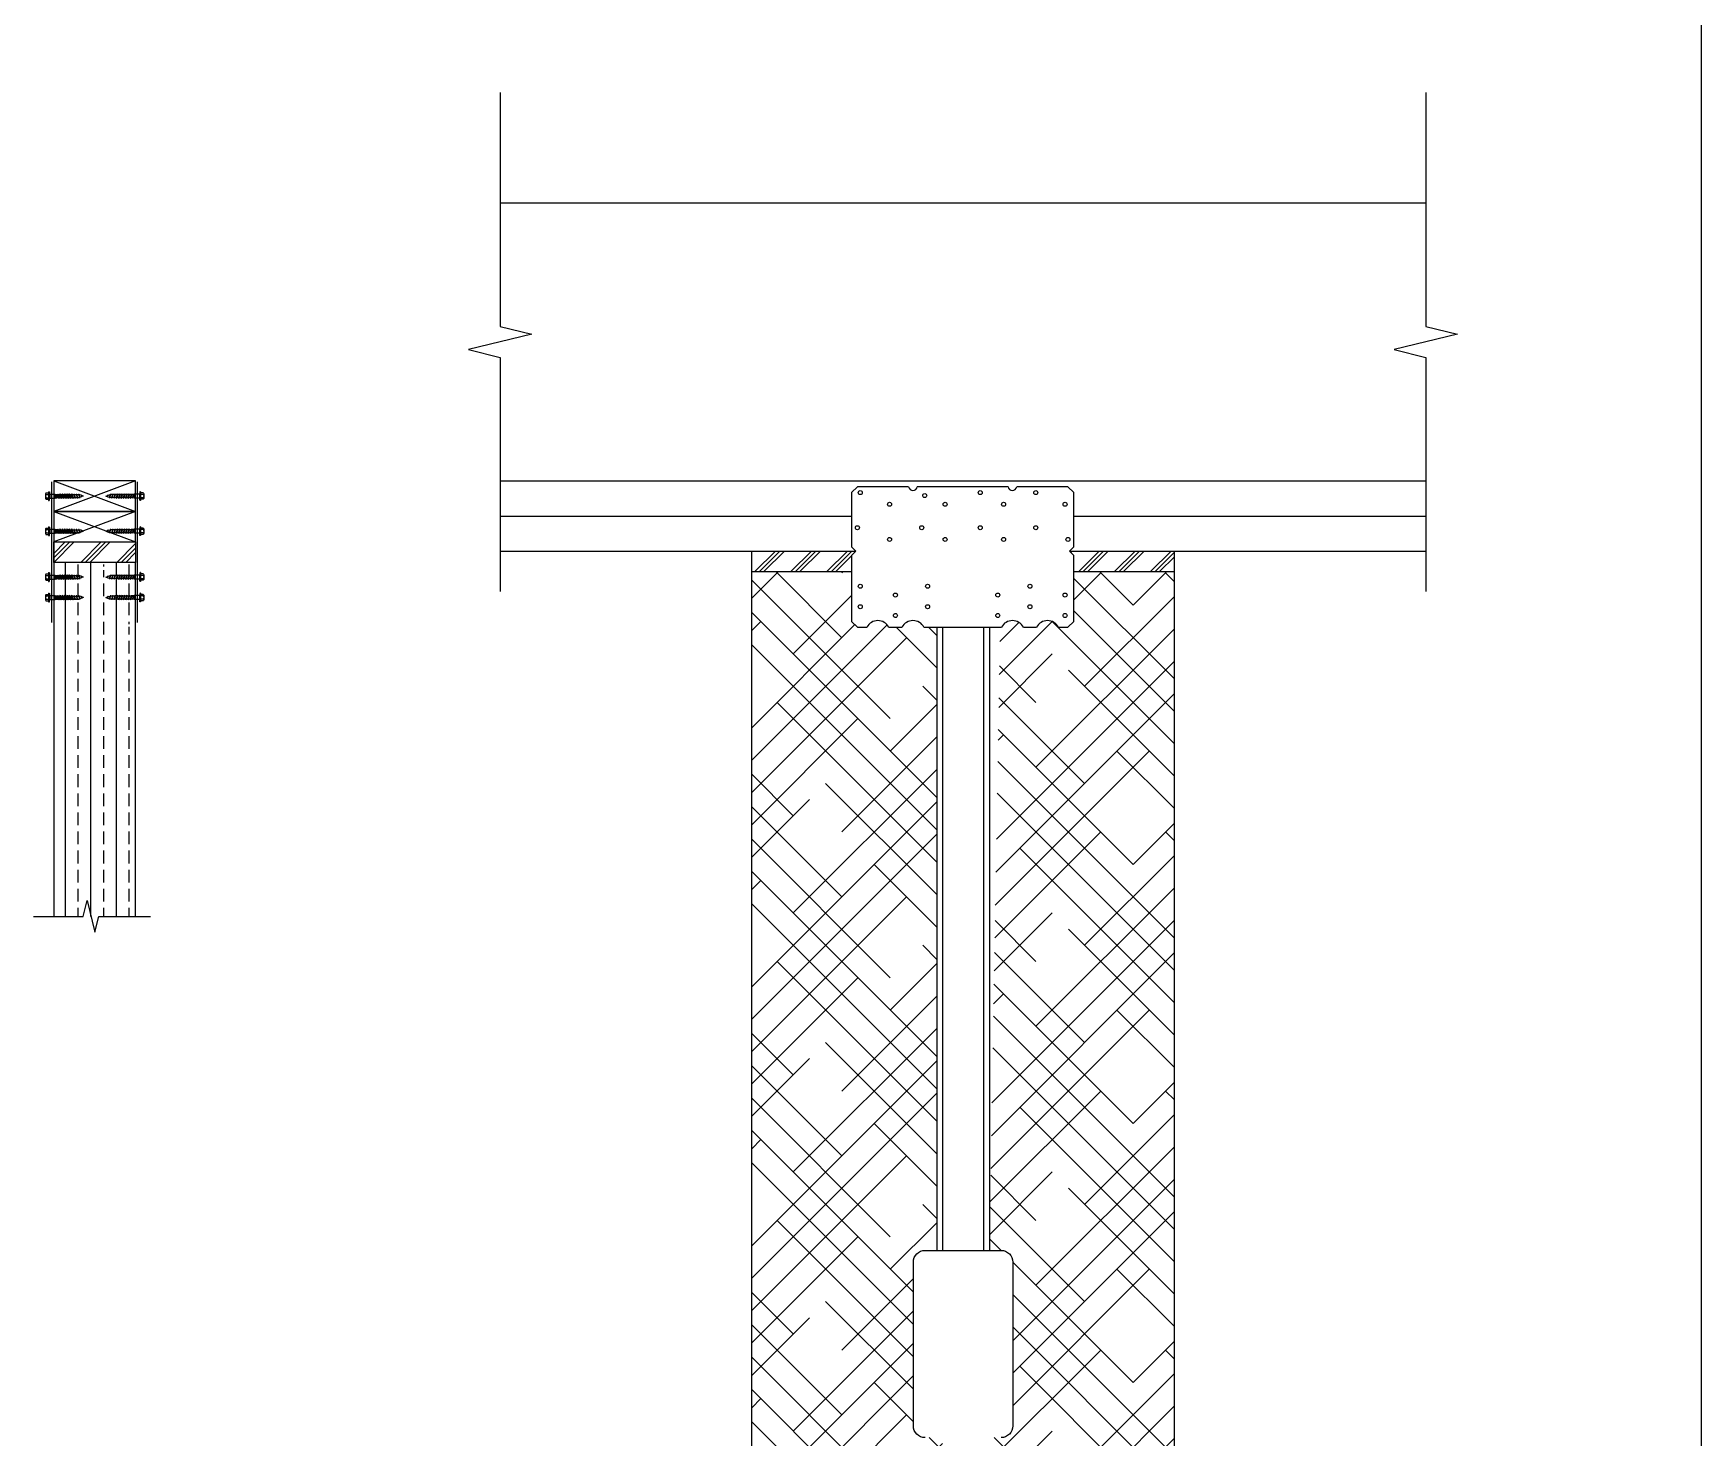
# Model space of a CAD drawing. Header units: inches. Extents: x -2661 to 42767, y -1222 to 9099.
# Drawn here: x 788.6 to 870.6, y 2783.6 to 2852.6 of the extents above; entities that cross this region are included whole.
import ezdxf

# ---------------------------------------------------------------- set-up
doc = ezdxf.new("R2010")
doc.units = ezdxf.units.IN
doc.header["$LTSCALE"] = 12
doc.header["$MEASUREMENT"] = 0
doc.layers.get('0').update_dxf_attribs({"linetype": 'CONTINUOUS'})
doc.layers.add('S-ANNO-GRID-NONPLOT', color=251, linetype='CONTINUOUS', plot=False)
for name, color, linetype in [('S-BREAK', 2, 'CONTINUOUS'), ('S-SIMPSON', 2, 'CONTINUOUS'), ('S-STEEL', 4, 'CONTINUOUS'), ('S-WOOD', 3, 'CONTINUOUS')]:
    doc.layers.add(name, color=color, linetype=linetype)
doc.layers.add('S-HATCH1', color=1, linetype='CONTINUOUS', transparency=0.5)
pattern_1 = [(45, (-1276.5712, 2054.4985), (-0.8838835, 0.8838835), []), (45, (-1276.6816, 2054.609), (-0.8838835, 0.8838835), []), (45, (-1276.7921, 2054.7195), (-0.8838835, 0.8838835), [])]

# ---------------------------------------------------------------- blocks, each defined once
blk = doc.blocks.new('Se_24x36_STARTERS_GRID')
blk.add_line((0, 0), (0, 92))
blk = doc.blocks.new('SD10112')
for p, q in [((1268.5, -719.61), (1268.5, -719.814)), ((1268.518, -719.576), (1268.632, -719.576)), ((1268.518, -719.644), (1268.632, -719.644)), ((1268.518, -719.78), (1268.632, -719.78)), ((1268.518, -719.848), (1268.632, -719.848)), ((1268.632, -719.523), (1268.632, -719.9)), ((1268.632, -719.523), (1268.657, -719.523)), ((1268.632, -719.9), (1268.657, -719.9)), ((1268.657, -719.523), (1268.657, -719.599)), ((1268.657, -719.533), (1268.665, -719.533)), ((1268.657, -719.9), (1268.657, -719.599)), ((1268.665, -719.623), (1268.657, -719.615)), ((1268.665, -719.623), (1268.657, -719.626)), ((1268.665, -719.623), (1268.657, -719.704)), ((1268.665, -719.712), (1268.657, -719.704)), ((1268.665, -719.712), (1268.657, -719.72)), ((1268.665, -719.8), (1268.657, -719.72)), ((1268.665, -719.8), (1268.657, -719.797)), ((1268.665, -719.8), (1268.657, -719.808)), ((1268.657, -719.89), (1268.665, -719.89)), ((1268.665, -719.533), (1268.665, -719.619)), ((1268.665, -719.89), (1268.665, -719.804)), ((1268.687, -719.629), (1268.911, -719.629)), ((1268.687, -719.629), (1268.687, -719.794)), ((1268.687, -719.794), (1268.911, -719.795)), ((1268.908, -719.629), (1268.908, -719.795)), ((1268.911, -719.629), (1269.033, -719.645)), ((1268.911, -719.795), (1268.966, -719.784)), ((1268.966, -719.783), (1268.957, -719.639)), ((1268.957, -719.639), (1268.982, -719.781)), ((1268.973, -719.798), (1268.957, -719.639)), ((1268.973, -719.798), (1268.966, -719.783)), ((1268.973, -719.798), (1268.982, -719.781)), ((1268.982, -719.781), (1269.019, -719.776)), ((1269.017, -719.623), (1269.003, -719.645)), ((1269.053, -719.776), (1269.009, -719.65)), ((1269.017, -719.623), (1269.032, -719.647)), ((1269.019, -719.776), (1269.053, -719.776)), ((1269.032, -719.647), (1269.103, -719.647)), ((1269.032, -719.647), (1269.077, -719.771)), ((1269.067, -719.81), (1269.053, -719.776)), ((1269.067, -719.81), (1269.082, -719.776)), ((1269.082, -719.776), (1269.153, -719.776)), ((1269.117, -719.614), (1269.103, -719.647)), ((1269.153, -719.776), (1269.108, -719.652)), ((1269.117, -719.614), (1269.132, -719.647)), ((1269.132, -719.647), (1269.203, -719.647)), ((1269.132, -719.647), (1269.177, -719.771)), ((1269.167, -719.81), (1269.153, -719.776)), ((1269.167, -719.81), (1269.182, -719.776)), ((1269.182, -719.776), (1269.253, -719.776)), ((1269.217, -719.614), (1269.203, -719.647)), ((1269.253, -719.776), (1269.208, -719.652)), ((1269.217, -719.614), (1269.232, -719.647)), ((1269.232, -719.647), (1269.277, -719.771)), ((1269.232, -719.647), (1269.303, -719.647)), ((1269.267, -719.81), (1269.253, -719.776)), ((1269.267, -719.81), (1269.282, -719.776)), ((1269.282, -719.776), (1269.353, -719.776)), ((1269.317, -719.614), (1269.303, -719.647)), ((1269.353, -719.776), (1269.308, -719.652)), ((1269.317, -719.614), (1269.332, -719.647)), ((1269.332, -719.647), (1269.377, -719.771)), ((1269.332, -719.647), (1269.403, -719.647)), ((1269.367, -719.81), (1269.353, -719.776)), ((1269.367, -719.81), (1269.382, -719.776)), ((1269.382, -719.776), (1269.453, -719.776)), ((1269.417, -719.614), (1269.403, -719.647)), ((1269.453, -719.776), (1269.408, -719.652)), ((1269.417, -719.614), (1269.432, -719.647)), ((1269.432, -719.647), (1269.477, -719.771)), ((1269.432, -719.647), (1269.503, -719.647)), ((1269.479, -719.647), (1269.444, -719.647)), ((1269.467, -719.81), (1269.453, -719.776)), ((1269.467, -719.81), (1269.482, -719.776)), ((1269.482, -719.776), (1269.553, -719.776)), ((1269.517, -719.614), (1269.503, -719.647)), ((1269.553, -719.776), (1269.508, -719.652)), ((1269.517, -719.614), (1269.532, -719.647)), ((1269.532, -719.647), (1269.577, -719.771)), ((1269.532, -719.647), (1269.603, -719.647)), ((1269.567, -719.81), (1269.553, -719.776)), ((1269.567, -719.81), (1269.582, -719.776)), ((1269.582, -719.776), (1269.653, -719.776)), ((1269.617, -719.614), (1269.603, -719.647)), ((1269.653, -719.776), (1269.608, -719.652)), ((1269.617, -719.614), (1269.632, -719.647)), ((1269.632, -719.647), (1269.677, -719.771)), ((1269.632, -719.647), (1269.703, -719.647)), ((1269.667, -719.81), (1269.653, -719.776)), ((1269.667, -719.81), (1269.682, -719.776)), ((1269.682, -719.776), (1269.753, -719.776)), ((1269.732, -719.647), (1269.803, -719.647)), ((1269.782, -719.776), (1269.853, -719.776)), ((1269.832, -719.647), (1269.903, -719.647)), ((1269.882, -719.776), (1269.94, -719.776)), ((1269.932, -719.647), (1269.94, -719.647)), ((1270.012, -719.673), (1269.94, -719.647)), ((1269.951, -719.772), (1269.94, -719.776)), ((1270.045, -719.738), (1269.977, -719.763)), ((1270.117, -719.712), (1270.043, -719.685)), ((1270.117, -719.712), (1270.052, -719.735))]:
    blk.add_line(p, q)
at = {"lineweight": 9}
for p, q in [((1269.717, -719.614), (1269.703, -719.647)), ((1269.753, -719.776), (1269.708, -719.652)), ((1269.717, -719.614), (1269.717, -719.638)), ((1269.717, -719.614), (1269.732, -719.647)), ((1269.717, -719.644), (1269.72, -719.65)), ((1269.765, -719.774), (1269.72, -719.65)), ((1269.732, -719.647), (1269.777, -719.771)), ((1269.767, -719.81), (1269.753, -719.776)), ((1269.768, -719.78), (1269.765, -719.774)), ((1269.767, -719.81), (1269.782, -719.776)), ((1269.767, -719.81), (1269.768, -719.785)), ((1269.817, -719.614), (1269.803, -719.647)), ((1269.853, -719.776), (1269.808, -719.652)), ((1269.817, -719.614), (1269.817, -719.638)), ((1269.817, -719.614), (1269.832, -719.647)), ((1269.817, -719.644), (1269.82, -719.65)), ((1269.865, -719.774), (1269.82, -719.65)), ((1269.832, -719.647), (1269.877, -719.771)), ((1269.867, -719.81), (1269.853, -719.776)), ((1269.868, -719.78), (1269.865, -719.774)), ((1269.867, -719.81), (1269.882, -719.776)), ((1269.867, -719.81), (1269.868, -719.785)), ((1269.917, -719.614), (1269.903, -719.647)), ((1269.951, -719.772), (1269.908, -719.652)), ((1269.917, -719.614), (1269.917, -719.638)), ((1269.917, -719.614), (1269.932, -719.647)), ((1269.917, -719.644), (1269.92, -719.65)), ((1269.965, -719.774), (1269.92, -719.65)), ((1269.932, -719.647), (1269.972, -719.758)), ((1269.963, -719.796), (1269.951, -719.772)), ((1269.963, -719.796), (1269.977, -719.763)), ((1269.968, -719.78), (1269.965, -719.774)), ((1270.026, -719.653), (1270.012, -719.673)), ((1270.045, -719.738), (1270.017, -719.678)), ((1270.026, -719.653), (1270.043, -719.685)), ((1270.03, -719.678), (1270.026, -719.653)), ((1270.037, -719.714), (1270.031, -719.686)), ((1270.049, -719.748), (1270.037, -719.714)), ((1270.043, -719.685), (1270.052, -719.735)), ((1270.049, -719.748), (1270.045, -719.738)), ((1270.049, -719.748), (1270.052, -719.735))]:
    blk.add_line(p, q, dxfattribs=at)
for centre, radius, start, end in [((1268.541, -719.61), 0.0406, 123.19457, 236.80543), ((1268.634, -719.712), 0.134, 149.55033, 177.56505), ((1268.634, -719.712), 0.134, 182.43509, 210.44967), ((1268.541, -719.814), 0.0406, 123.19457, 236.80543), ((1268.687, -719.599), 0.03, 180, 270), ((1268.687, -719.824), 0.03, 90, 180), ((1269.001, -719.653), 0.00826, 20.45667, 72.99776), ((1268.75, -719.747), 0.295, 6.80773, 24.75465), ((1269.588, -719.625), 0.552, 189.05414, 199.56794), ((1269.085, -719.768), 0.00826, 200.45667, 252.99776), ((1269.1, -719.655), 0.00826, 20.45667, 72.99776), ((1268.597, -719.799), 0.552, 9.05414, 19.56794), ((1269.688, -719.625), 0.552, 189.05414, 199.56794), ((1269.185, -719.768), 0.00826, 200.45667, 252.99776), ((1269.2, -719.655), 0.00826, 20.45667, 72.99776), ((1268.697, -719.799), 0.552, 9.05414, 19.56794), ((1269.788, -719.625), 0.552, 189.05414, 199.56794), ((1269.285, -719.768), 0.00826, 200.45667, 252.99776), ((1269.3, -719.655), 0.00826, 20.45667, 72.99776), ((1268.797, -719.799), 0.552, 9.05414, 19.56794), ((1269.888, -719.625), 0.552, 189.05414, 199.56794), ((1269.385, -719.768), 0.00826, 200.45667, 252.99776), ((1269.4, -719.655), 0.00826, 20.45667, 72.99776), ((1268.897, -719.799), 0.552, 9.05414, 19.56794), ((1269.988, -719.625), 0.552, 189.05414, 199.56794), ((1269.485, -719.768), 0.00826, 200.45667, 252.99776), ((1269.5, -719.655), 0.00826, 20.45667, 72.99776), ((1268.997, -719.799), 0.552, 9.05414, 19.56794), ((1270.088, -719.625), 0.552, 189.05414, 199.56794), ((1269.585, -719.768), 0.00826, 200.45667, 252.99776), ((1269.6, -719.655), 0.00826, 20.45667, 72.99776), ((1269.097, -719.799), 0.552, 9.05414, 19.56794), ((1270.188, -719.625), 0.552, 189.05414, 199.56794), ((1269.685, -719.768), 0.00826, 200.45667, 252.99776)]:
    blk.add_arc(centre, radius, start, end)
for centre, radius, start, end in [((1269.7, -719.655), 0.00826, 20.45667, 72.99776), ((1269.705, -719.644), 0.0125, 289.8161, 68.58519), ((1269.713, -719.667), 0.0125, 289.8161, 109.8161), ((1269.729, -719.639), 0.0125, 117.05939, 289.8161), ((1269.722, -719.691), 0.0125, 289.8161, 109.8161), ((1269.738, -719.662), 0.0125, 109.8161, 289.8161), ((1269.73, -719.714), 0.0125, 289.8161, 109.8161), ((1269.746, -719.686), 0.0125, 109.8161, 289.8161), ((1269.739, -719.738), 0.0125, 289.8161, 109.8161), ((1269.755, -719.709), 0.0125, 109.8161, 289.8161), ((1269.747, -719.761), 0.0125, 289.8161, 109.8161), ((1269.763, -719.733), 0.0125, 109.8161, 289.8161), ((1269.756, -719.785), 0.0125, 297.05941, 109.8161), ((1269.772, -719.756), 0.0125, 109.8161, 289.8161), ((1269.78, -719.78), 0.0125, 109.8161, 248.5852), ((1269.785, -719.768), 0.00826, 200.45667, 252.99776), ((1269.8, -719.655), 0.00826, 20.45667, 72.99776), ((1269.805, -719.644), 0.0125, 289.8161, 68.58519), ((1269.813, -719.667), 0.0125, 289.8161, 109.8161), ((1269.829, -719.639), 0.0125, 117.05939, 289.8161), ((1269.822, -719.691), 0.0125, 289.8161, 109.8161), ((1269.838, -719.662), 0.0125, 109.8161, 289.8161), ((1269.83, -719.714), 0.0125, 289.8161, 109.8161), ((1269.846, -719.686), 0.0125, 109.8161, 289.8161), ((1269.839, -719.738), 0.0125, 289.8161, 109.8161), ((1269.855, -719.709), 0.0125, 109.8161, 289.8161), ((1269.847, -719.761), 0.0125, 289.8161, 109.8161), ((1269.863, -719.733), 0.0125, 109.8161, 289.8161), ((1269.856, -719.785), 0.0125, 297.05941, 109.8161), ((1269.872, -719.756), 0.0125, 109.8161, 289.8161), ((1269.88, -719.78), 0.0125, 109.8161, 248.5852), ((1269.885, -719.768), 0.00826, 200.45667, 252.99776), ((1269.9, -719.655), 0.00826, 20.45667, 72.99776), ((1269.905, -719.644), 0.0125, 289.8161, 68.58519), ((1269.913, -719.667), 0.0125, 289.8161, 109.8161), ((1269.929, -719.639), 0.0125, 117.05939, 289.8161), ((1269.922, -719.691), 0.0125, 289.8161, 109.8161), ((1269.938, -719.662), 0.0125, 109.8161, 289.8161), ((1269.93, -719.714), 0.0125, 289.8161, 109.8161), ((1269.946, -719.686), 0.0125, 109.8161, 289.8161), ((1269.939, -719.738), 0.0125, 289.8161, 109.8161), ((1269.955, -719.709), 0.0125, 109.8161, 289.8161), ((1269.947, -719.761), 0.0125, 290.20134, 109.8161), ((1269.963, -719.733), 0.0125, 109.8161, 289.8161), ((1269.956, -719.785), 0.0125, 5.30199, 109.43061), ((1269.972, -719.756), 0.0125, 109.8161, 285.01943), ((1269.98, -719.78), 0.0125, 115.03482, 196.96518), ((1269.98, -719.755), 0.00826, 205.91698, 252.99776), ((1270.01, -719.681), 0.00826, 20.45667, 72.99776), ((1270.01, -719.681), 0.0196, 316.01436, 63.95314), ((1270.005, -719.72), 0.0324, 355.6166, 53.28672), ((1270.048, -719.681), 0.0181, 138.32253, 262.12518), ((1270.055, -719.713), 0.0172, 122.75739, 258.30005)]:
    blk.add_arc(centre, radius, start, end, dxfattribs=at)

msp = doc.modelspace()

# ---------------------------------------------------------------- hatches: boundary and pattern name
at = {"layer": 'S-HATCH1'}
h = msp.add_hatch(dxfattribs=at)
h.set_pattern_fill('ANSI33', color=252, scale=5, angle=45, style=0)
h.set_pattern_definition([(90, (-2721.088, 1179.0484), (-1.25, 2e-16), []), (90, (-2720.463, 1179.6734), (-1.25, 2e-16), [0.625, -0.3125])])
h.paths.add_polyline_path([(789.58035, 2826.64692), (791.6117, 2826.64692), (791.60208, 2826.62628), (791.64283, 2826.63849), (791.68094, 2826.5725), (791.65958, 2826.52669), (791.70033, 2826.5389), (791.73844, 2826.4729), (791.71708, 2826.4271), (791.75783, 2826.43931), (791.76082, 2826.43413), (791.74567, 2826.37758), (791.74451, 2826.37691), (791.86756, 2826.16378), (791.911, 2826.18886), (792.11829, 2826.30854), (791.99113, 2826.5288), (791.98702, 2826.52535), (791.93667, 2826.52975), (791.89731, 2826.59792), (791.95571, 2826.64692), (793.60535, 2826.64692), (793.60535, 2826.02325), (793.37805, 2826.02325), (793.37764, 2826.01622), (793.32177, 2826.00886), (793.30375, 2826.03704), (793.29219, 2826.00497), (793.27166, 2826.00226), (793.21052, 2826.00226), (793.19156, 2826.04485), (793.17621, 2826.00226), (793.09552, 2826.00226), (793.07656, 2826.04485), (793.06121, 2826.00226), (792.98052, 2826.00226), (792.96156, 2826.04485), (792.94621, 2826.00226), (792.86552, 2826.00226), (792.84656, 2826.04485), (792.83121, 2826.00226), (792.75052, 2826.00226), (792.73156, 2826.04485), (792.71621, 2826.00226), (792.63552, 2826.00226), (792.61837, 2826.04079), (792.60121, 2826.00226), (792.52052, 2826.00226), (792.50337, 2826.04079), (792.48621, 2826.00226), (792.597, 2826.00226, -0.07539422), (792.56087, 2825.81539), (792.57802, 2825.85391), (792.65871, 2825.85391), (792.67767, 2825.81133), (792.69302, 2825.85391), (792.77371, 2825.85391), (792.79267, 2825.81133), (792.80802, 2825.85391), (792.88871, 2825.85391), (792.90767, 2825.81133), (792.92302, 2825.85391), (793.00371, 2825.85391), (793.02267, 2825.81133), (793.03802, 2825.85391), (793.11871, 2825.85391), (793.13767, 2825.81133), (793.15302, 2825.85391), (793.23371, 2825.85391), (793.25299, 2825.81061), (793.26802, 2825.85391), (793.30616, 2825.85391), (793.34894, 2825.84828), (793.36592, 2825.81805), (793.36751, 2825.84481), (793.43453, 2825.83228), (793.43453, 2825.83293), (793.60535, 2825.83298), (793.60535, 2825.017), (793.37805, 2825.017), (793.37764, 2825.00997), (793.32177, 2825.00261), (793.30375, 2825.03079), (793.29219, 2824.99872), (793.27166, 2824.99601), (793.21052, 2824.99601), (793.19156, 2825.0386), (793.17621, 2824.99601), (793.09552, 2824.99601), (793.07656, 2825.0386), (793.06121, 2824.99601), (792.98052, 2824.99601), (792.96156, 2825.0386), (792.94621, 2824.99601), (792.86552, 2824.99601), (792.84656, 2825.0386), (792.83121, 2824.99601), (792.75052, 2824.99601), (792.73156, 2825.0386), (792.71621, 2824.99601), (792.63552, 2824.99601), (792.61837, 2825.03454), (792.62962, 2824.9908, -0.96413929), (792.64723, 2824.98371), (792.6784, 2824.89109), (792.66487, 2824.85352, -1), (792.64701, 2824.85996), (792.64429, 2824.88006), (792.67767, 2824.80508), (792.69302, 2824.84766), (792.77371, 2824.84766), (792.79267, 2824.80508), (792.80802, 2824.84766), (792.88871, 2824.84766), (792.90767, 2824.80508), (792.92302, 2824.84766), (793.00371, 2824.84766), (793.02267, 2824.80508), (793.03802, 2824.84766), (793.11871, 2824.84766), (793.13767, 2824.80508), (793.15302, 2824.84766), (793.23371, 2824.84766), (793.25299, 2824.80436), (793.26802, 2824.84766), (793.30616, 2824.84766), (793.34894, 2824.84203), (793.36592, 2824.8118), (793.36751, 2824.83856), (793.43453, 2824.82603), (793.43453, 2824.82668), (793.60535, 2824.82673), (793.60535, 2823.91505), (793.31785, 2823.91505), (793.31785, 2823.65072, -0.24070543), (793.30007, 2823.62327), (793.19048, 2823.56), (793.21923, 2823.5102), (793.26254, 2823.53521), (793.31785, 2823.43941), (793.31785, 2823.22775), (793.60535, 2823.22775), (793.60535, 2809.25317), (791.79147, 2809.25317), (791.60218, 2810.03152), (791.22361, 2808.47482), (791.03432, 2809.25317), (789.58035, 2809.25307)])
h.paths.add_polyline_path([(792.25383, 2824.90543, -1), (792.26359, 2824.93249, -1), (792.27334, 2824.95955, -1), (792.28309, 2824.98662, -0.69223331), (792.28271, 2825.01354, -1.21473784), (792.25491, 2824.99238, -1), (792.24515, 2824.96532, -1), (792.2354, 2824.93825, -1), (792.22565, 2824.91119, -1), (792.2159, 2824.88412, -0.95899335), (792.20729, 2824.8567, -0.37755451), (792.21502, 2824.83933, -0.48712714), (792.23424, 2824.85133, -1), (792.24408, 2824.87836, -1)], flags=0)
h.paths.add_polyline_path([(792.36883, 2824.90543, -1), (792.37859, 2824.93249, -1), (792.38834, 2824.95955, -1), (792.39809, 2824.98662, -0.69223331), (792.39771, 2825.01354, -1.21473784), (792.36991, 2824.99238, -1), (792.36015, 2824.96532, -1), (792.3504, 2824.93825, -1), (792.34065, 2824.91119, -1), (792.3309, 2824.88412, -1), (792.32114, 2824.85706, -0.69223338), (792.32152, 2824.83013, -1.21473793), (792.34933, 2824.8513, -1), (792.35908, 2824.87836, -1)], flags=0)
h.paths.add_polyline_path([(792.48383, 2824.90543, -1), (792.49359, 2824.93249, -1), (792.50334, 2824.95955, -1), (792.51309, 2824.98662, -0.69223331), (792.51271, 2825.01354, -1.21473784), (792.48491, 2824.99238, -1), (792.47515, 2824.96532, -1), (792.4654, 2824.93825, -1), (792.45565, 2824.91119, -1), (792.4459, 2824.88412, -1), (792.43614, 2824.85706, -0.69223338), (792.43652, 2824.83013, -1.21473793), (792.46433, 2824.8513, -1), (792.47408, 2824.87836, -1)], flags=0)
h.paths.add_polyline_path([(792.10851, 2824.90165), (792.04337, 2824.92184), (792.10851, 2824.93878, -1.42814801)], flags=16)
h.paths.add_polyline_path([(792.12237, 2824.88038), (792.12233, 2824.88052), (792.12268, 2824.8813)], flags=16)
h.paths.add_polyline_path([(792.15971, 2824.9469, 0.18565743), (792.13951, 2824.92932), (792.14226, 2824.94813), (792.14468, 2824.95871)], flags=16)
h.paths.add_polyline_path([(792.14247, 2824.94986, 0.25057209), (792.14015, 2824.96932), (792.14523, 2824.96863)], flags=16)
h.paths.add_polyline_path([(792.31371, 2824.84766), (792.33267, 2824.80508), (792.34802, 2824.84766), (792.42871, 2824.84766), (792.44767, 2824.80508), (792.46302, 2824.84766), (792.54371, 2824.84766), (792.56267, 2824.80508), (792.63148, 2824.99601), (792.52052, 2824.99601), (792.50156, 2825.0386), (792.48621, 2824.99601), (792.40552, 2824.99601), (792.38656, 2825.0386), (792.37121, 2824.99601), (792.29052, 2824.99601), (792.27156, 2825.0386), (792.21014, 2824.86816, -0.58368142), (792.19364, 2824.86714), (792.20438, 2824.86323), (792.22331, 2824.82072), (792.23302, 2824.84766)], flags=16)
h.paths.add_polyline_path([(792.29607, 2824.99601), (792.25621, 2824.99601), (792.27337, 2825.03454), (792.27422, 2825.00401), (792.28436, 2824.99015, -0.3999013)], flags=0)
h.paths.add_polyline_path([(792.54776, 2824.84766), (792.54987, 2824.85352, -0.3999013), (792.53816, 2824.84766)], flags=0)
h.paths.add_polyline_path([(792.25383, 2825.91168, -1), (792.26359, 2825.93874, -1), (792.27334, 2825.9658, -1), (792.28309, 2825.99287, -0.69223331), (792.28271, 2826.01979, -1.21473784), (792.25491, 2825.99863, -1), (792.24515, 2825.97157, -1), (792.2354, 2825.9445, -1), (792.22565, 2825.91744, -1), (792.2159, 2825.89037, -0.95899335), (792.20729, 2825.86295, -0.37755451), (792.21502, 2825.84558, -0.48712714), (792.23424, 2825.85758, -1), (792.24408, 2825.88461, -1)], flags=0)
h.paths.add_polyline_path([(792.36883, 2825.91168, -1), (792.37859, 2825.93874, -1), (792.38834, 2825.9658, -1), (792.39809, 2825.99287, -0.69223331), (792.39771, 2826.01979, -1.21473784), (792.36991, 2825.99863, -1), (792.36015, 2825.97157, -1), (792.3504, 2825.9445, -1), (792.34065, 2825.91744, -1), (792.3309, 2825.89037, -1), (792.32114, 2825.86331, -0.69223338), (792.32152, 2825.83638, -1.21473793), (792.34933, 2825.85755, -1), (792.35908, 2825.88461, -1)], flags=0)
h.paths.add_polyline_path([(792.48383, 2825.91168, -1), (792.49359, 2825.93874, -1), (792.50334, 2825.9658, -1), (792.51309, 2825.99287, -1.51243032), (792.47515, 2825.97157, -1), (792.4654, 2825.9445, -1), (792.45565, 2825.91744, -1), (792.4459, 2825.89037, -1), (792.43614, 2825.86331, -0.69223338), (792.43652, 2825.83638, -1.21473793), (792.46433, 2825.85755, -1), (792.47408, 2825.88461, -1)], flags=16)
h.paths.add_polyline_path([(792.10851, 2825.9079), (792.04337, 2825.92809), (792.10851, 2825.94503, -1.42814801)], flags=16)
h.paths.add_polyline_path([(792.12237, 2825.88663), (792.12233, 2825.88677), (792.12268, 2825.88755)], flags=16)
h.paths.add_polyline_path([(792.15971, 2825.95315, 0.18565743), (792.13951, 2825.93557), (792.14226, 2825.95438), (792.14468, 2825.96496)], flags=16)
h.paths.add_polyline_path([(792.14247, 2825.95611, 0.25057209), (792.14015, 2825.97557), (792.14523, 2825.97488)], flags=16)
h.paths.add_polyline_path([(792.31371, 2825.85391), (792.33267, 2825.81133), (792.34802, 2825.85391), (792.42871, 2825.85391), (792.44767, 2825.81133), (792.43487, 2825.85977, -0.3999013), (792.42316, 2825.85391), (792.34802, 2825.85391), (792.39936, 2825.9964, -0.3999013), (792.41107, 2826.00226), (792.40552, 2826.00226), (792.38656, 2826.04485), (792.37121, 2826.00226), (792.29052, 2826.00226), (792.27156, 2826.04485), (792.21014, 2825.87441, -0.58368142), (792.19364, 2825.87339), (792.20438, 2825.86948), (792.22331, 2825.82697), (792.23302, 2825.85391)], flags=16)
h.paths.add_polyline_path([(792.29607, 2826.00226), (792.25621, 2826.00226), (792.27337, 2826.04079), (792.27422, 2826.01026), (792.28436, 2825.9964, -0.3999013)], flags=0)
h.paths.add_polyline_path([(792.46302, 2825.85391), (792.44587, 2825.81539), (792.44501, 2825.84592), (792.44789, 2825.85391)], flags=16)
h = msp.add_hatch(dxfattribs=at)
h.set_pattern_fill('HOUND', color=252, scale=18, angle=45, style=0)
h.set_pattern_definition([(45, (-1276.5712, 2054.4985), (2.3864854, 3.97747564), [18, -9]), (135, (-1276.5712, 2054.4985), (2.3864854, -3.97747564), [18, -9])])
h.paths.add_polyline_path([(844.6601, 2826.19692), (839.7175, 2826.19692), (839.7175, 2823.75317), (839.43, 2823.46567), (838.96281, 2823.46567, 0.6), (837.88469, 2823.46567), (837.23781, 2823.46567, 0.78077641), (836.08781, 2823.17817), (835.56791, 2792.84692), (836.14291, 2792.84692, -0.41421356), (836.71791, 2792.27192), (836.71791, 2784.22192, -0.41421356), (836.14291, 2783.64692), (835.28041, 2783.64692), (835.28041, 2771.49489, -0.26794919), (835.56791, 2770.99692), (835.56791, 2765.82192, -0.41421356), (834.99291, 2765.24692), (833.55541, 2765.24692, -0.41421356), (832.98041, 2765.82192), (832.98041, 2770.99692, -0.26794919), (833.26791, 2771.49489), (833.26791, 2783.64692), (832.40541, 2783.64692, -0.41421356), (831.83041, 2784.22192), (831.83041, 2792.27192, -0.41421356), (832.40541, 2792.84692), (832.98041, 2792.84692), (832.98041, 2823.46567), (832.35031, 2823.46567, 0.6), (831.27219, 2823.46567), (830.62531, 2823.46567, 0.6), (829.54719, 2823.46567), (829.08, 2823.46567), (828.7925, 2823.75317), (828.7925, 2826.19692), (823.88823, 2826.19692), (823.88823, 2758.03248), (830.21323, 2758.03248), (830.21323, 2737.64692), (838.3351, 2737.64692), (838.3351, 2758.03248), (844.6601, 2758.03248)])
at = {"layer": 'S-WOOD'}
h = msp.add_hatch(dxfattribs=at)
h.set_pattern_fill('PLAST', color=1, scale=5, angle=45, style=0)
h.set_pattern_definition(pattern_1)
h.paths.add_polyline_path([(793.60535, 2826.64692), (789.58035, 2826.64692), (789.58035, 2827.65317), (793.60535, 2827.65317)])
h = msp.add_hatch(dxfattribs=at)
h.set_pattern_fill('PLAST', color=1, scale=5, angle=45, style=0)
h.set_pattern_definition(pattern_1)
h.paths.add_polyline_path([(823.88823, 2826.19692), (828.7925, 2826.19692), (828.7925, 2826.98755), (829.00812, 2827.20317), (823.88823, 2827.20317)])
h = msp.add_hatch(dxfattribs=at)
h.set_pattern_fill('PLAST', color=1, scale=5, angle=45, style=0)
h.set_pattern_definition(pattern_1)
h.paths.add_polyline_path([(844.6601, 2827.20317), (839.50187, 2827.20317), (839.7175, 2826.98755), (839.7175, 2826.19692), (844.6601, 2826.19692)])

# ---------------------------------------------------------------- linework, layer by layer
at = {"layer": 'S-BREAK'}
for points in [[(811.53039, 2849.73713), (811.53039, 2838.23844), (813.08709, 2837.85987), (809.97368, 2837.10272), (811.53039, 2836.72415), (811.53039, 2825.22547)], [(857.01794, 2849.73713), (857.01794, 2838.23844), (858.57464, 2837.85987), (855.46124, 2837.10272), (857.01794, 2836.72415), (857.01794, 2825.22547)], [(788.58035, 2809.25334), (791.03432, 2809.25317), (791.22361, 2810.03152), (791.60218, 2808.47482), (791.79147, 2809.25317), (794.34085, 2809.25317)]]:
    msp.add_lwpolyline(points, dxfattribs=at)
at = {"layer": 'S-SIMPSON'}
for p, q in [((828.7925, 2830.07817), (829.08, 2830.36567)), ((828.7925, 2830.07817), (828.7925, 2827.4188)), ((831.59864, 2830.36567), (829.08, 2830.36567)), ((836.48614, 2830.36567), (832.02386, 2830.36567)), ((839.43, 2830.36567), (836.91136, 2830.36567)), ((839.43, 2830.36567), (839.7175, 2830.07817)), ((839.7175, 2827.4188), (839.7175, 2830.07817)), ((828.7925, 2827.4188), (829.00812, 2827.20317)), ((828.7925, 2826.98755), (829.00812, 2827.20317)), ((839.7175, 2827.4188), (839.50187, 2827.20317)), ((839.7175, 2826.98755), (839.50187, 2827.20317)), ((828.7925, 2826.98755), (828.7925, 2823.75317)), ((839.7175, 2823.75317), (839.7175, 2826.98755)), ((828.7925, 2823.75317), (829.08, 2823.46567)), ((829.08, 2823.46567), (829.54719, 2823.46567)), ((838.96281, 2823.46567), (839.43, 2823.46567)), ((839.43, 2823.46567), (839.7175, 2823.75317))]:
    msp.add_line(p, q, dxfattribs=at)
for points in [[(830.62531, 2823.46567), (831.27219, 2823.46567)], [(832.35031, 2823.46567), (836.15969, 2823.46567)], [(837.23781, 2823.46567), (837.88469, 2823.46567)]]:
    msp.add_lwpolyline(points, dxfattribs=at)
for centre in [(829.22375, 2830.07817), (830.66125, 2829.50317), (832.38625, 2829.93442), (833.3925, 2829.50317), (835.1175, 2830.07817), (836.2675, 2829.50317), (837.84875, 2830.07817), (839.28625, 2829.50317), (829.08, 2828.35317), (832.2425, 2828.35317), (835.1175, 2828.35317), (837.84875, 2828.35317), (830.66125, 2827.77817), (833.3925, 2827.77817), (836.2675, 2827.77817), (839.43, 2827.77817), (829.22375, 2825.47817), (832.53, 2825.47817), (837.56125, 2825.47817), (830.94875, 2825.04692), (835.98, 2825.04692), (839.28625, 2825.04692), (829.22375, 2824.47192), (830.94875, 2824.04067), (832.53, 2824.47192), (835.98, 2824.04067), (837.56125, 2824.47192), (839.28625, 2824.04067)]:
    msp.add_circle(centre, 0.09832, dxfattribs=at)
for centre, radius, start, end in [((831.81125, 2830.40161), 0.21563, 189.5940682, 350.4059318), ((836.69875, 2830.40161), 0.21563, 189.5940682, 350.4059318), ((830.08625, 2823.17817), 0.61094, 28.0724869, 151.9275131), ((831.81125, 2823.17817), 0.61094, 28.0724869, 151.9275131), ((836.69875, 2823.17817), 0.61094, 28.0724869, 151.9275131), ((838.42375, 2823.17817), 0.61094, 28.0724869, 151.9275131)]:
    msp.add_arc(centre, radius, start, end, dxfattribs=at)
at = {"layer": 'S-STEEL'}
for points in [[(789.48295, 2823.70005), (789.48293, 2830.60005)], [(793.70276, 2823.70005), (793.70278, 2830.60005)]]:
    msp.add_lwpolyline(points, dxfattribs=at)
at = {"layer": 'S-WOOD'}
for p, q in [((811.53039, 2844.30942), (857.01794, 2844.30942)), ((811.53039, 2830.65317), (857.01794, 2830.65317)), ((811.53039, 2828.92817), (828.7925, 2828.92817)), ((839.7175, 2828.92817), (857.01794, 2828.92817)), ((789.58035, 2827.65317), (789.58035, 2809.25317)), ((811.53039, 2827.20317), (829.00812, 2827.20317)), ((823.88823, 2737.50317), (823.88823, 2827.20317)), ((839.50187, 2827.20317), (857.01794, 2827.20317)), ((844.6601, 2737.50317), (844.6601, 2827.20317)), ((793.60535, 2809.25317), (793.60535, 2826.64692)), ((823.88823, 2826.19692), (828.7925, 2826.19692)), ((839.7175, 2826.19692), (844.6601, 2826.19692))]:
    msp.add_line(p, q, dxfattribs=at)
at = {"layer": 'S-WOOD', "color": 2}
for p, q in [((789.58035, 2830.65317), (793.60535, 2829.15317)), ((793.60535, 2830.65317), (789.58035, 2829.15317)), ((789.58035, 2829.15317), (793.60535, 2827.65317)), ((793.60535, 2829.15317), (789.58035, 2827.65317))]:
    msp.add_line(p, q, dxfattribs=at)
at = {"layer": 'S-WOOD', "color": 1}
for p, q in [((832.98041, 2823.46567), (832.98041, 2792.84692)), ((833.26791, 2823.46567), (833.26791, 2792.84692)), ((835.28041, 2823.46567), (835.28041, 2792.84692)), ((835.56791, 2823.46567), (835.56791, 2792.84692)), ((832.40541, 2792.84692), (836.14291, 2792.84692)), ((831.83041, 2784.22192), (831.83041, 2792.27192)), ((836.71791, 2792.27192), (836.71791, 2784.22192))]:
    msp.add_line(p, q, dxfattribs=at)
at = {"layer": 'S-WOOD'}
for points in [[(789.58035, 2830.65317), (789.58035, 2829.15317), (793.60535, 2829.15317), (793.60535, 2830.65317)], [(789.58035, 2829.15317), (789.58035, 2827.65317), (793.60535, 2827.65317), (793.60535, 2829.15317)], [(793.60535, 2826.64692), (789.58035, 2826.64692), (789.58035, 2827.65317), (793.60535, 2827.65317)]]:
    msp.add_lwpolyline(points, close=True, dxfattribs=at)
at = {"layer": 'S-WOOD', "color": 1, "extrusion": (0, 0, -1)}
for centre, start, end in [((-832.40541, 2792.27192), 0, 90), ((-836.14291, 2792.27192), 90, 180), ((-832.40541, 2784.22192), 270, 0), ((-836.14291, 2784.22192), 180, 270)]:
    msp.add_arc(centre, 0.575, start, end, dxfattribs=at)

# ---------------------------------------------------------------- block references
at = {"layer": 'S-ANNO-GRID-NONPLOT'}
msp.add_blockref('Se_24x36_STARTERS_GRID', (870.57281, 2763.54657), dxfattribs=at)
at = {"layer": 'S-SIMPSON', "yscale": 1.15, "zscale": 1.15}
for p, xscale in [((-669.5948, 3657.57519), 1.15), ((2252.7805, 3657.57519), -1.15), ((-669.5948, 3655.85019), 1.15), ((2252.7805, 3655.85019), -1.15), ((-669.5948, 3653.59665), 1.15), ((2252.7805, 3653.59665), -1.15), ((-669.5948, 3652.5904), 1.15), ((2252.7805, 3652.5904), -1.15)]:
    msp.add_blockref('SD10112', p, dxfattribs=dict(at, xscale=xscale))

doc.saveas('drawing.dxf')
